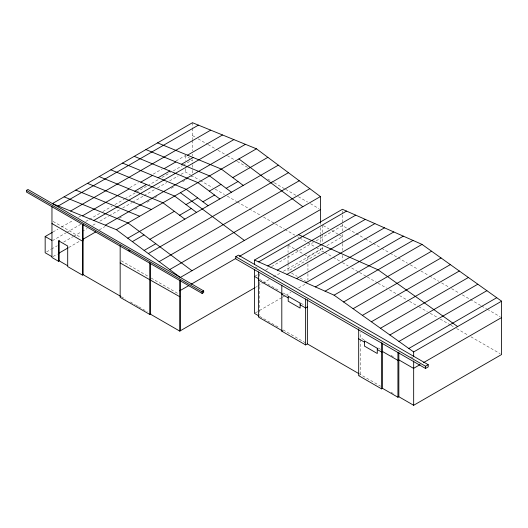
<?xml version="1.0" encoding="UTF-8"?>
<svg xmlns="http://www.w3.org/2000/svg" width="528" height="528" viewBox="0 0 528 528"><rect width="100%" height="100%" fill="white"/><g stroke="black" fill="none" stroke-linecap="round" stroke-linejoin="round"><path stroke-width="0.4" stroke-dasharray="2.64 1.98" d="M52.985 232.01L57.961 229.132M61.519 227.08L72.897 220.513M78.586 217.226L80.718 215.998M129.782 187.671L138.316 182.741M153.252 174.121L162.492 168.782M176.009 160.981L185.249 155.648L189.856 158.301M52.397 240.702L65.908 232.901M66.62 232.492L80.843 224.281M85.82 221.404L88.664 219.76M89.377 219.351L100.043 213.193M102.887 211.55L112.134 206.217M114.972 204.574L124.219 199.234M124.931 198.825L135.597 192.667M136.31 192.258L146.975 186.1M147.688 185.684L159.067 179.117M161.911 177.474L170.438 172.55M173.283 170.907L182.53 165.568M183.242 165.158L192.482 159.819L192.482 163.878M46.583 251.935L50.853 249.467M51.566 249.058L57.255 245.777M63.65 242.081L72.897 236.742M73.61 236.333L81.431 231.818M82.144 231.403L87.12 228.532M92.809 225.245L96.36 223.192M99.917 221.14L108.451 216.216M109.164 215.807L119.83 209.649M122.674 208.006L131.921 202.666M132.627 202.257L143.293 196.099M144.005 195.69L154.671 189.532M157.516 187.889L166.762 182.549M169.607 180.906L178.141 175.982M180.985 174.339L185.249 171.877L190.509 174.913M53.11 256.522L57.374 254.06M68.752 247.487L80.131 240.92M99.33 229.838L105.019 226.552M119.242 218.341L121.374 217.107M134.884 209.306L138.442 207.253M146.975 202.33L151.239 199.868M154.796 197.815L156.928 196.581M171.151 188.371L173.996 186.727M182.53 181.804L186.8 179.335M191.063 176.873L192.482 176.055L199.591 180.154M255.209 276.005L257.334 274.778M265.848 269.867L270.811 266.996M271.517 266.587L313.355 242.438M316.193 240.794L342.434 225.647L347.431 228.532M304.379 254.555L307.93 256.608L323.42 247.658M326.938 245.626L342.434 236.683L338.884 234.637M255.697 287.272L257.123 286.447M257.829 286.037L262.099 283.576M262.812 283.166L269.207 279.47M273.478 277.002L280.586 272.897M283.43 271.26L320.41 249.909L320.41 246.616M323.974 251.968L322.555 251.15L288.05 271.069L288.05 263.776M255.209 312.979L258.773 310.926M259.486 310.51L281.569 297.759M282.282 297.35L285.133 295.706M285.846 295.297L290.829 292.413M298.663 287.892L305.791 283.78M358.69 375.652L360.518 374.603L380.642 386.219M192.482 135.577L195.327 137.221M198.172 138.864L207.412 144.197M208.118 144.606L217.358 149.939M218.071 150.348L226.598 155.272M227.311 155.681L236.551 161.02M237.257 161.429L249.341 168.406M267.815 179.071L273.504 182.351M274.217 182.767L284.876 188.918M285.582 189.328L297.667 196.304M298.379 196.713L307.619 202.046M310.457 203.689L318.985 208.613M348.143 228.947L364.558 238.425M365.27 238.834L372.412 242.959M373.124 243.368L380.972 247.903M381.691 248.312L389.539 252.846M390.251 253.255L397.393 257.38M398.105 257.789L407.385 263.149M410.236 264.799L418.09 269.333M420.948 270.976L428.795 275.51M429.508 275.926L438.788 281.279M441.646 282.929L448.78 287.047M451.638 288.697L459.485 293.231M462.343 294.881L480.902 305.593M481.615 306.002L486.611 308.893M487.324 309.302L500.174 316.721M323.268 225.621L328.944 228.895M331.782 230.538L338.171 234.227M200.303 180.569L212.381 187.539M215.226 189.182L224.466 194.515M227.311 196.159L236.551 201.491M237.257 201.901L248.629 208.468M249.341 208.877L260.713 215.444M263.551 217.081L284.163 228.98M284.876 229.396L294.822 235.138M297.667 236.782L299.086 237.6M299.798 238.009L306.907 242.114M307.619 242.524L315.434 247.038M316.147 247.447L320.41 249.909M324.687 252.377L332.495 256.885M333.201 257.294L340.303 261.393M342.434 262.621L348.143 265.921M351.707 267.98L358.849 272.098M359.561 272.514L366.703 276.632M367.415 277.048L377.408 282.817M378.121 283.226L386.687 288.176M389.539 289.819L398.818 295.178M399.531 295.588L408.811 300.947M409.523 301.363L418.09 306.306M418.803 306.715L427.37 311.659M430.221 313.309L437.362 317.434M440.213 319.077L450.212 324.845M450.925 325.261L453.776 326.911M456.634 328.555L468.052 335.148M470.91 336.798L500.174 353.694M288.05 245.131L295.152 249.229M295.858 249.638L303.666 254.146M291.601 273.121L297.277 276.395M300.115 278.038L306.504 281.728M255.156 266.97L257.123 268.105M410.843 356.855L413.668 358.486M259.743 279.444L279.649 290.935M283.199 292.987L288.176 295.858M300.967 303.244L305.237 305.705M364.063 339.801L360.518 337.748L360.518 332.396M378.259 347.992L381.097 349.635M391.03 355.37L393.868 357.007M259.743 316.417L279.649 327.908M283.199 329.96L305.237 342.685M391.129 392.271L393.228 393.485M53.097 221.45L81.035 237.574M121.275 260.806L148.309 276.415M151.153 278.058L178.9 294.076M121.275 296.696L125.492 299.132M130.409 301.97L135.333 304.814M136.033 305.217L138.145 306.438M138.844 306.841L147.286 311.711M360.518 339.392L360.518 374.603M342.434 210.923L342.434 214.196M342.434 215.015L342.434 223.192M342.434 224.011L342.434 231.165M342.434 234.32L342.434 250.463M342.434 255.328L342.434 260.192M322.555 225.205L322.555 233.317M322.555 234.122L322.555 243.045M322.555 247.097L322.555 251.15M320.41 222.763L320.41 224.407M320.41 227.7L320.41 234.28M320.41 235.099L320.41 242.504M307.93 256.608L307.93 260.66M307.93 263.901L307.93 270.382M307.93 273.629L307.93 280.111M288.05 245.942L288.05 252.424M288.05 255.671L288.05 262.964M259.743 273.715L259.743 277.807M259.743 281.906L259.743 314.774M192.482 122.714L192.482 127.538M192.482 128.344L192.482 139.616M192.482 140.428L192.482 150.935M192.482 154.163L192.482 155.78M192.482 164.69L192.482 169.561M192.482 170.372L192.482 173.62M185.249 155.648L185.249 160.512M185.249 168.63L185.249 171.877"/><path stroke-width="0.79" d="M120.16 245.56L120.16 297.337L149.813 314.457L150.797 313.744M26.4 190.417L27.991 189.499L203.696 290.941L203.696 292.505L202.105 293.423L26.4 191.981L26.4 190.417L202.105 291.865L203.696 290.941M58.258 205.986L198.409 125.129M70.633 211.035L210.725 130.152M51.737 256.549L45.164 252.754L45.164 236.524L52.272 232.419M82.427 215.846L129.122 188.892M140.791 182.153L152.467 175.408M164.135 168.67L175.811 161.931M187.519 155.173L222.519 134.97M134.785 191.215L146.454 184.477M158.123 177.745L169.792 171.006M181.46 164.267L193.182 157.502M93.786 220.48L233.878 139.603M105.356 225.199L245.441 144.322M58.799 253.235L68.039 247.903M82.975 239.276L95.773 231.891M83.127 240.709L82.414 241.124L51.962 223.542M51.962 206.54L51.962 257.506L58.476 261.268L59.195 260.852L67.703 265.769M256.45 148.81L192.482 122.714L52.397 203.59L116.358 229.687L256.45 148.81L320.41 196.568L320.41 222.763M127.769 238.207L174.365 211.306M186.014 204.58L197.663 197.855M209.312 191.129L220.961 184.404M232.756 177.599L267.861 157.331M132.35 241.626L143.999 234.901M179.606 215.219L191.255 208.494M202.904 201.769L214.553 195.043M226.202 188.318L237.996 181.513M58.476 261.268L58.476 240.702L67.703 246.028L67.703 266.594L82.414 275.088L83.127 274.672L120.569 296.287M149.899 239.309L278.342 165.158M144.151 250.444L155.8 243.718M148.342 253.565L288.427 172.689M159.146 261.637L299.237 180.761M169.732 269.544L309.824 188.668M320.41 196.568L180.319 277.451L116.358 229.687M235.739 256.687L238.438 255.123L428.215 364.69L428.215 366.887L425.515 368.445L235.739 258.878L235.739 256.687L425.515 366.254L428.215 364.69M179.764 290.796L188.852 285.549M190.991 284.321L235.785 258.456M239.342 256.403L320.41 209.596M254.496 264.396L254.496 260.053L342.434 209.286L422.017 244.398L501.6 301.178L501.6 354.519L413.668 405.286L398.838 396.726L397.927 397.254L382.503 388.344L381.586 388.872L358.69 375.652L358.69 328.858M258.614 261.868L346.546 211.101M267.795 265.921L355.727 215.153M277.358 270.138L365.29 219.371M150.308 263.116L150.308 314.101L179.764 331.109L254.984 287.681M286.955 274.375L374.887 223.608M296.538 278.599L384.47 227.832M305.877 282.718L393.809 231.95M315.394 286.922L403.326 236.155M325.083 291.192L413.015 240.425M307.369 306.94L305.62 307.949L300.128 304.775M254.496 260.053L334.085 295.165L422.017 244.398M281.807 285.193L281.807 331.175L282.361 330.851L258.548 317.11L258.548 271.946M343.629 301.976L431.561 251.209M353.087 308.722L441.019 257.954M281.807 331.175L305.62 344.923L307.369 343.913L359.099 373.784M362.406 315.374L450.338 264.607M371.382 321.776L459.314 271.009M380.464 328.258L468.395 277.49M389.882 334.976L477.814 284.209M398.957 341.451L486.889 290.684M408.811 348.48L496.742 297.713M413.668 356.288L413.668 351.945L501.6 301.178M413.668 368.313L420.05 364.624M423.595 362.578L501.6 317.546M75.788 190.093L139.656 216.236M64.093 196.845L128.007 222.961L191.968 270.725M157.582 142.87L221.344 169.079L243.236 185.427M110.867 169.838L174.603 196.06L196.495 212.408M99.172 176.59L162.954 202.785L184.846 219.133M87.476 183.341L151.305 209.51M145.946 149.582L209.55 175.883L231.442 192.232M134.251 156.334L197.901 182.609L219.793 198.957M122.562 163.086L186.252 189.334L208.144 205.682M298.465 234.67L378.048 269.782L457.631 326.561M254.496 276.415L259.09 279.068M413.668 368.438L398.838 359.878L397.927 360.406L382.503 351.496L381.586 352.024L377.276 349.543M258.548 280.13L282.361 293.878L281.807 294.202L288.202 297.891M358.69 338.804L364.399 342.104M259.09 316.041L254.496 313.388L254.496 269.867M128.634 250.45L130.046 251.269M179.764 296.716L120.16 262.944M45.164 236.524L51.737 240.319M334.085 295.165L413.668 351.945M238.894 158.941L302.854 206.705M180.431 192.7L244.391 240.458M425.515 366.254L425.515 368.445M413.668 360.941L413.668 405.286M398.838 352.222L398.838 396.726M397.927 352.75L397.927 397.254M382.503 343.081L382.503 388.344M381.586 342.844L381.586 388.872M307.369 299.567L307.369 343.913M305.62 298.94L305.62 344.923M202.105 291.865L202.105 293.423M180.319 280.645L180.319 330.785M179.764 280.15L179.764 331.109M149.813 262.68L149.813 314.457M83.127 224.486L83.127 274.672M82.414 224.116L82.414 275.088M59.195 240.293L59.195 260.852M300.128 303.131L288.202 296.248L288.202 301.204L300.128 308.088L300.128 303.131M377.276 348.275L364.399 340.837L364.399 346.071L377.276 353.503L377.276 348.275"/></g></svg>
